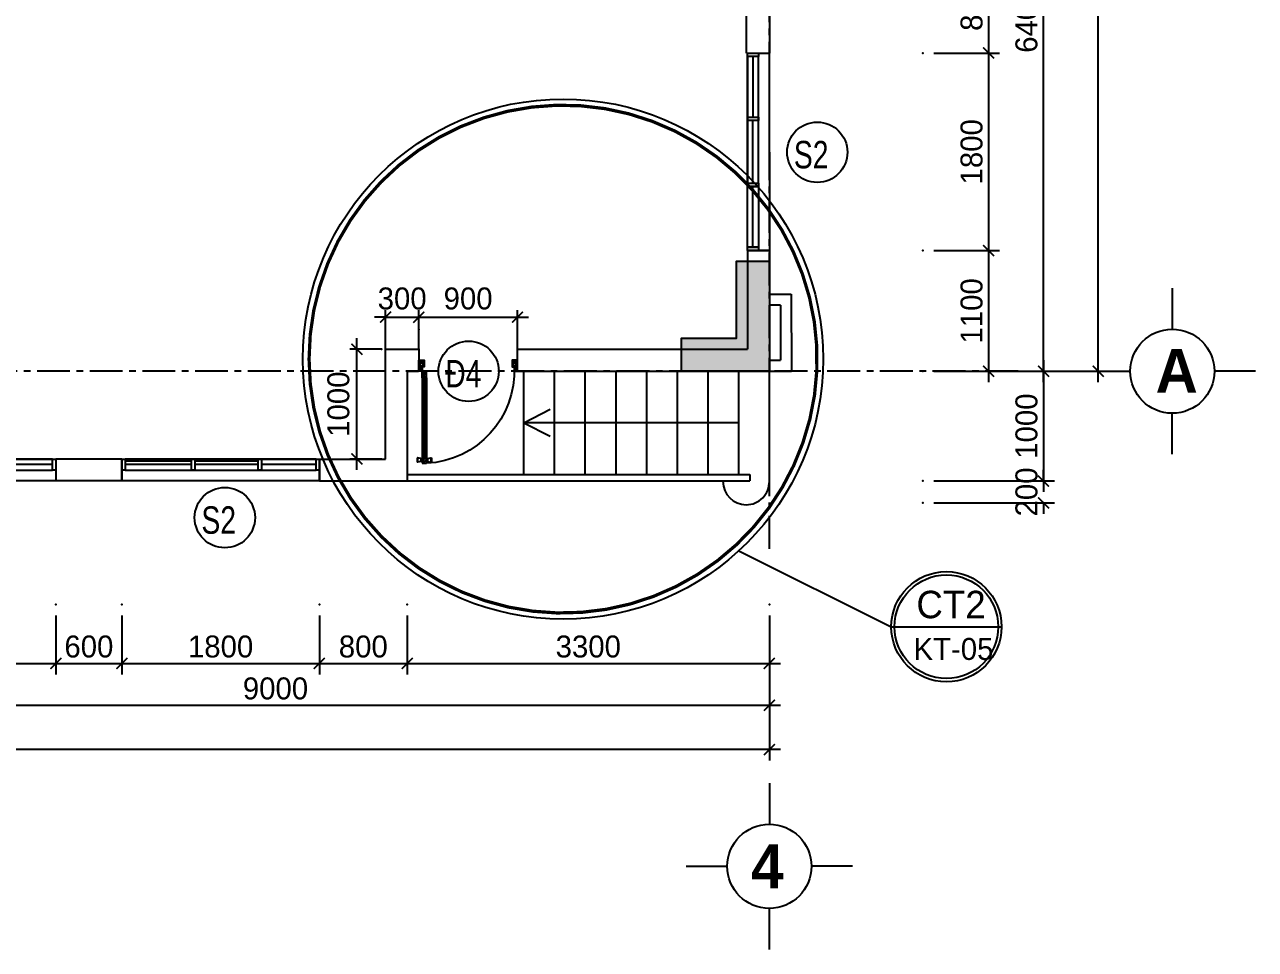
# Model space of a CAD drawing. Header units: inches. Extents: x -844707 to -690155, y -211546 to -175871.
# Drawn here: x -788605 to -777391, y -209661 to -201233 of the extents above; entities that cross this region are included whole.
import ezdxf

# ---------------------------------------------------------------- set-up
doc = ezdxf.new("R2010")
doc.units = ezdxf.units.IN
doc.header["$LTSCALE"] = 48
doc.header["$MEASUREMENT"] = 0
doc.linetypes.add('CENTER', pattern=[2, 1.25, -0.25, 0.25, -0.25])
for name, color, linetype in [('DWGSHARE.com-COT-DWGSHARE.com', 2, 'Continuous'), ('DWGSHARE.com-CUA-DWGSHARE.com', 231, 'Continuous'), ('DWGSHARE.com-DIM-DWGSHARE.com', 251, 'Continuous'), ('DWGSHARE.com-HATCH-DWGSHARE.com', 8, 'Continuous'), ('DWGSHARE.com-KTEN-DWGSHARE.com', 5, 'Continuous'), ('DWGSHARE.com-NET-DWGSHARE.com', 245, 'Continuous'), ('DWGSHARE.com-text-DWGSHARE.com', 3, 'Continuous'), ('DWGSHARE.com-truc-DWGSHARE.com', 250, 'CENTER'), ('DWGSHARE.com-TUONG-DWGSHARE.com', 7, 'Continuous'), ('DWGSHARE.com-V-DUNG-DWGSHARE.com', 44, 'Continuous')]:
    doc.layers.add(name, color=color, linetype=linetype)
doc.layers.add('DWGSHARE.com-DefPoints-DWGSHARE.com', color=7, linetype='Continuous', plot=False)
doc.styles.add('AVO-B', font='')
doc.styles.add('KTEN', font='', dxfattribs={"width": 0.9})
doc.styles.add('style4', font='')
doc.styles.add('VNI-AVO', font='')
doc.styles.get('AVO-B').set_extended_font_data('VNI-Avo', bold=True)
doc.styles.get('KTEN').set_extended_font_data('VNI-Helve-Condense')
doc.styles.get('style4').set_extended_font_data('VNI-Avo')
doc.styles.get('VNI-AVO').set_extended_font_data('VNI-Avo')
doc.dimstyles.new('100', dxfattribs={"dimscale": 0, "dimtxt": 200, "dimasz": 100, "dimexe": 65, "dimexo": 0, "dimgap": 65, "dimtad": 1, "dimdec": 0, "dimzin": 0, "dimdsep": 46, "dimtxsty": 'style4', "dimblk": 'ARCHTICK', "dimcen": 0.1, "dimdle": 100, "dimclrd": 256, "dimclre": 256, "dimclrt": 2, "dimadec": 0, "dimazin": 0, "dimtfac": 1, "dimtdec": 0, "dimtix": 1, "dimtmove": 2, "dimatfit": 3, "dimldrblk": 'ARCHTICK', "dimfxl": 1, "dimtolj": 1, "dimtzin": 0, "dimlwd": -1, "dimlwe": -1, "dimarcsym": 0})
doc.dimstyles.new('tl1-100', dxfattribs={"dimtxt": 200, "dimasz": 100, "dimexe": 100, "dimexo": 100, "dimgap": 50, "dimtad": 1, "dimdec": 0, "dimzin": 0, "dimdsep": 46, "dimtxsty": 'VNI-AVO', "dimblk": 'ARCHTICK', "dimcen": 1, "dimdle": 100, "dimclrd": 256, "dimclre": 256, "dimclrt": 2, "dimadec": 0, "dimazin": 0, "dimtfac": 1, "dimtdec": 0, "dimtix": 1, "dimtofl": 0, "dimtmove": 2, "dimatfit": 3, "dimldrblk": 'ARCHTICK', "dimfxl": 1, "dimtolj": 2, "dimtzin": 0, "dimarcsym": 0})

# ---------------------------------------------------------------- blocks, each defined once
blk = doc.blocks.new('D-01-900')
at = {"color": 1}
for p, q in [((-15, 889), (-15, 929)), ((-10, 929), (-15, 929)), ((20, 924), (-10, 929)), ((-10, 889), (-10, 929)), ((20, 894), (20, 924)), ((30, 919), (20, 919)), ((30, 899), (20, 899)), ((30, 879), (54, 939)), ((30, 879), (70, 902)), ((70, 919), (80, 919)), ((70, 899), (80, 899)), ((80, 924), (110, 929)), ((80, 894), (80, 924)), ((110, 889), (110, 929)), ((110, 929), (115, 929)), ((115, 889), (115, 929)), ((-10, 889), (-15, 889)), ((20, 894), (-10, 889)), ((80, 894), (110, 889)), ((110, 889), (115, 889)), ((30, 100), (54, 160)), ((30, 100), (70, 143)), ((30, 100), (0, 0)), ((0, 0), (50, 41)), ((900, 0), (850, 41)), ((870, 100), (900, 0))]:
    blk.add_line(p, q, dxfattribs=at)
at = {"color": 3}
for p, q in [((30, 939), (70, 939)), ((30, 879), (30, 939)), ((70, 879), (70, 939)), ((30, 879), (70, 879)), ((30, 160), (70, 160)), ((30, 160), (30, 100)), ((70, 160), (70, 100)), ((30, 100), (70, 100))]:
    blk.add_line(p, q, dxfattribs=at)
for p, q in [((30, 160), (30, 879)), ((50, 160), (50, 879)), ((60, 160), (60, 879)), ((70, 160), (70, 879))]:
    blk.add_line(p, q)
for points in [[(30, 60), (30, 100), (0, 100), (0, 0), (50, 0), (50, 60)], [(870, 60), (870, 100), (900, 100), (900, 0), (850, 0), (850, 60)]]:
    blk.add_lwpolyline(points, close=True, dxfattribs=at)
at = {"color": 1}
for centre, radius, start, end in [((34, 886), 42, 31.3101, 95.6269), ((39, 876), 24.2, 6.0418, 112.8937), ((30, 100), 840, 357.2706, 87.2706), ((50, 121), 34.3, 54.3272, 125.7567), ((24, 101), 39.4, 358.8582, 81.3705), ((-54, 8), 96.3, 355.3922, 56.0902), ((-13, 4), 41, 353.8612, 71.9572), ((954, 8), 96.3, 123.9098, 184.6078), ((913, 4), 41, 108.0428, 186.1388)]:
    blk.add_arc(centre, radius, start, end, dxfattribs=at)
blk = doc.blocks.new('_ArchTick')
at = {"color": 0, "linetype": 'ByBlock', "const_width": 0.15}
blk.add_lwpolyline([(-0.5, -0.5), (0.5, 0.5)], dxfattribs=at)
blk = doc.blocks.new('*D29')
at = {"layer": 'DWGSHARE.com-DefPoints-DWGSHARE.com', "color": 0, "transparency": 16777216}
for p in [(-790819, -206518), (-781819, -206518), (-790819, -207437)]:
    blk.add_point(p, dxfattribs=at)
at = {"layer": 'DWGSHARE.com-DIM-DWGSHARE.com', "lineweight": -2, "transparency": 16777216}
for p, q in [((-790819, -206618), (-790819, -207537)), ((-781819, -206618), (-781819, -207537)), ((-781719, -207437), (-790919, -207437))]:
    blk.add_line(p, q, dxfattribs=at)
at = {"layer": 'DWGSHARE.com-DIM-DWGSHARE.com', "lineweight": -2, "transparency": 16777216, "xscale": 100, "yscale": 100, "zscale": 100, "rotation": 180}
blk.add_blockref('_ArchTick', (-790819, -207437), dxfattribs=at)
at = {"layer": 'DWGSHARE.com-DIM-DWGSHARE.com', "lineweight": -2, "transparency": 16777216, "xscale": 100, "yscale": 100, "zscale": 100}
blk.add_blockref('_ArchTick', (-781819, -207437), dxfattribs=at)
at = {"layer": 'DWGSHARE.com-DIM-DWGSHARE.com', "color": 2, "transparency": 16777216, "insert": (-786319, -207284), "char_height": 200, "attachment_point": 5, "style": 'VNI-AVO'}
blk.add_mtext('\\A2;9000', dxfattribs=at)
blk = doc.blocks.new('*D32')
at = {"layer": 'DWGSHARE.com-DefPoints-DWGSHARE.com', "color": 0, "transparency": 16777216}
for p in [(-803819, -206518), (-781819, -206518), (-803819, -207840)]:
    blk.add_point(p, dxfattribs=at)
at = {"layer": 'DWGSHARE.com-DIM-DWGSHARE.com', "lineweight": -2, "transparency": 16777216}
for p, q in [((-803819, -206618), (-803819, -207940)), ((-781819, -206618), (-781819, -207940)), ((-803919, -207840), (-793236, -207840)), ((-781719, -207840), (-792402, -207840))]:
    blk.add_line(p, q, dxfattribs=at)
at = {"layer": 'DWGSHARE.com-DIM-DWGSHARE.com', "lineweight": -2, "transparency": 16777216, "xscale": 100, "yscale": 100, "zscale": 100, "rotation": 180}
blk.add_blockref('_ArchTick', (-803819, -207840), dxfattribs=at)
at = {"layer": 'DWGSHARE.com-DIM-DWGSHARE.com', "lineweight": -2, "transparency": 16777216, "xscale": 100, "yscale": 100, "zscale": 100}
blk.add_blockref('_ArchTick', (-781819, -207840), dxfattribs=at)
at = {"layer": 'DWGSHARE.com-DIM-DWGSHARE.com', "color": 2, "transparency": 16777216, "insert": (-792819, -207694), "char_height": 200, "attachment_point": 5, "style": 'VNI-AVO'}
blk.add_mtext('\\A2;22000', dxfattribs=at)
blk = doc.blocks.new('*D93')
at = {"layer": 'DWGSHARE.com-DefPoints-DWGSHARE.com', "color": 0, "transparency": 16777216}
for p in [(-780422, -197992), (-779322, -197992), (-780422, -204392)]:
    blk.add_point(p, dxfattribs=at)
at = {"layer": 'DWGSHARE.com-DIM-DWGSHARE.com', "lineweight": -2, "transparency": 16777216}
for p, q in [((-779322, -204492), (-779322, -197892)), ((-780322, -197992), (-779222, -197992)), ((-780322, -204392), (-779222, -204392))]:
    blk.add_line(p, q, dxfattribs=at)
at = {"layer": 'DWGSHARE.com-DIM-DWGSHARE.com', "lineweight": -2, "transparency": 16777216, "xscale": 100, "yscale": 100, "zscale": 100}
for p, rotation in [((-779322, -197992), 90), ((-779322, -204392), 270)]:
    blk.add_blockref('_ArchTick', p, dxfattribs=dict(at, rotation=rotation))
at = {"layer": 'DWGSHARE.com-DIM-DWGSHARE.com', "color": 2, "transparency": 16777216, "insert": (-779476, -201192), "char_height": 200, "attachment_point": 5, "rotation": 90, "style": 'VNI-AVO'}
blk.add_mtext('\\A2;6400', dxfattribs=at)
blk = doc.blocks.new('*D96')
at = {"layer": 'DWGSHARE.com-DefPoints-DWGSHARE.com', "color": 0, "transparency": 16777216}
for p in [(-780422, -181992), (-778822, -181992), (-780422, -204392)]:
    blk.add_point(p, dxfattribs=at)
at = {"layer": 'DWGSHARE.com-DIM-DWGSHARE.com', "lineweight": -2, "transparency": 16777216}
for p, q in [((-780322, -181992), (-778722, -181992)), ((-778822, -204492), (-778822, -181892)), ((-780322, -204392), (-778722, -204392))]:
    blk.add_line(p, q, dxfattribs=at)
at = {"layer": 'DWGSHARE.com-DIM-DWGSHARE.com', "lineweight": -2, "transparency": 16777216, "xscale": 100, "yscale": 100, "zscale": 100}
for p, rotation in [((-778822, -181992), 90), ((-778822, -204392), 270)]:
    blk.add_blockref('_ArchTick', p, dxfattribs=dict(at, rotation=rotation))
at = {"layer": 'DWGSHARE.com-DIM-DWGSHARE.com', "color": 2, "transparency": 16777216, "insert": (-778976, -193192), "char_height": 200, "attachment_point": 5, "rotation": 90, "style": 'VNI-AVO'}
blk.add_mtext('\\A2;22400', dxfattribs=at)
blk = doc.blocks.new('*D98')
at = {"layer": 'DWGSHARE.com-DefPoints-DWGSHARE.com', "color": 0, "transparency": 16777216}
for p in [(-780422, -204392), (-780422, -205392), (-779322, -205392)]:
    blk.add_point(p, dxfattribs=at)
at = {"layer": 'DWGSHARE.com-DIM-DWGSHARE.com', "lineweight": -2, "transparency": 16777216}
for p, q in [((-779322, -204292), (-779322, -205492)), ((-780322, -204392), (-779222, -204392)), ((-780322, -205392), (-779222, -205392))]:
    blk.add_line(p, q, dxfattribs=at)
at = {"layer": 'DWGSHARE.com-DIM-DWGSHARE.com', "lineweight": -2, "transparency": 16777216, "xscale": 100, "yscale": 100, "zscale": 100}
for p, rotation in [((-779322, -204392), 90), ((-779322, -205392), 270)]:
    blk.add_blockref('_ArchTick', p, dxfattribs=dict(at, rotation=rotation))
at = {"layer": 'DWGSHARE.com-DIM-DWGSHARE.com', "color": 2, "transparency": 16777216, "insert": (-779476, -204892), "char_height": 200, "attachment_point": 5, "rotation": 90, "style": 'VNI-AVO'}
blk.add_mtext('\\A2;1000', dxfattribs=at)
blk = doc.blocks.new('*D104')
at = {"layer": 'DWGSHARE.com-DefPoints-DWGSHARE.com', "color": 0, "transparency": 16777216}
for p in [(-780422, -200642), (-780422, -201492), (-779822, -201492)]:
    blk.add_point(p, dxfattribs=at)
at = {"layer": 'DWGSHARE.com-DIM-DWGSHARE.com', "lineweight": -2, "transparency": 16777216}
for p, q in [((-779822, -200542), (-779822, -201592)), ((-780322, -200642), (-779722, -200642)), ((-780322, -201492), (-779722, -201492))]:
    blk.add_line(p, q, dxfattribs=at)
at = {"layer": 'DWGSHARE.com-DIM-DWGSHARE.com', "lineweight": -2, "transparency": 16777216, "xscale": 100, "yscale": 100, "zscale": 100}
for p, rotation in [((-779822, -200642), 90), ((-779822, -201492), 270)]:
    blk.add_blockref('_ArchTick', p, dxfattribs=dict(at, rotation=rotation))
at = {"layer": 'DWGSHARE.com-DIM-DWGSHARE.com', "color": 2, "transparency": 16777216, "insert": (-779976, -201067), "char_height": 200, "attachment_point": 5, "rotation": 90, "style": 'VNI-AVO'}
blk.add_mtext('\\A2;850', dxfattribs=at)
blk = doc.blocks.new('*D105')
at = {"layer": 'DWGSHARE.com-DefPoints-DWGSHARE.com', "color": 0, "transparency": 16777216}
for p in [(-780422, -203292), (-780422, -204392), (-779822, -204392)]:
    blk.add_point(p, dxfattribs=at)
at = {"layer": 'DWGSHARE.com-DIM-DWGSHARE.com', "lineweight": -2, "transparency": 16777216}
for p, q in [((-780322, -203292), (-779722, -203292)), ((-779822, -203192), (-779822, -204492)), ((-780322, -204392), (-779722, -204392))]:
    blk.add_line(p, q, dxfattribs=at)
at = {"layer": 'DWGSHARE.com-DIM-DWGSHARE.com', "lineweight": -2, "transparency": 16777216, "xscale": 100, "yscale": 100, "zscale": 100}
for p, rotation in [((-779822, -203292), 90), ((-779822, -204392), 270)]:
    blk.add_blockref('_ArchTick', p, dxfattribs=dict(at, rotation=rotation))
at = {"layer": 'DWGSHARE.com-DIM-DWGSHARE.com', "color": 2, "transparency": 16777216, "insert": (-779976, -203842), "char_height": 200, "attachment_point": 5, "rotation": 90, "style": 'VNI-AVO'}
blk.add_mtext('\\A2;1100', dxfattribs=at)
blk = doc.blocks.new('*D110')
at = {"layer": 'DWGSHARE.com-DefPoints-DWGSHARE.com', "color": 0, "transparency": 16777216}
for p in [(-780422, -201492), (-780422, -203292), (-779822, -203292)]:
    blk.add_point(p, dxfattribs=at)
at = {"layer": 'DWGSHARE.com-DIM-DWGSHARE.com', "lineweight": -2, "transparency": 16777216}
for p, q in [((-779822, -201392), (-779822, -203392)), ((-780322, -201492), (-779722, -201492)), ((-780322, -203292), (-779722, -203292))]:
    blk.add_line(p, q, dxfattribs=at)
at = {"layer": 'DWGSHARE.com-DIM-DWGSHARE.com', "lineweight": -2, "transparency": 16777216, "xscale": 100, "yscale": 100, "zscale": 100}
for p, rotation in [((-779822, -201492), 90), ((-779822, -203292), 270)]:
    blk.add_blockref('_ArchTick', p, dxfattribs=dict(at, rotation=rotation))
at = {"layer": 'DWGSHARE.com-DIM-DWGSHARE.com', "color": 2, "transparency": 16777216, "insert": (-779976, -202392), "char_height": 200, "attachment_point": 5, "rotation": 90, "style": 'VNI-AVO'}
blk.add_mtext('\\A2;1800', dxfattribs=at)
blk = doc.blocks.new('*D111')
at = {"layer": 'DWGSHARE.com-DefPoints-DWGSHARE.com', "color": 0, "transparency": 16777216}
for p in [(-780422, -205392), (-780422, -205592), (-779322, -205592)]:
    blk.add_point(p, dxfattribs=at)
at = {"layer": 'DWGSHARE.com-DIM-DWGSHARE.com', "lineweight": -2, "transparency": 16777216}
for p, q in [((-779322, -205392), (-779322, -205292)), ((-780322, -205392), (-779222, -205392)), ((-780322, -205592), (-779222, -205592)), ((-779322, -205592), (-779322, -205692))]:
    blk.add_line(p, q, dxfattribs=at)
at = {"layer": 'DWGSHARE.com-DIM-DWGSHARE.com', "lineweight": -2, "transparency": 16777216, "xscale": 100, "yscale": 100, "zscale": 100}
for p, rotation in [((-779322, -205392), 270), ((-779322, -205592), 90)]:
    blk.add_blockref('_ArchTick', p, dxfattribs=dict(at, rotation=rotation))
at = {"layer": 'DWGSHARE.com-DIM-DWGSHARE.com', "color": 2, "transparency": 16777216, "insert": (-779476, -205492), "char_height": 200, "attachment_point": 5, "rotation": 90, "style": 'VNI-AVO'}
blk.add_mtext('\\A2;200', dxfattribs=at)
blk = doc.blocks.new('*D115')
at = {"layer": 'DWGSHARE.com-DefPoints-DWGSHARE.com', "color": 0, "transparency": 16777216}
for p in [(-787719, -206518), (-785919, -206518), (-785919, -207055)]:
    blk.add_point(p, dxfattribs=at)
at = {"layer": 'DWGSHARE.com-DIM-DWGSHARE.com', "lineweight": -2, "transparency": 16777216}
for p, q in [((-787719, -206618), (-787719, -207155)), ((-785919, -206618), (-785919, -207155)), ((-787819, -207055), (-785819, -207055))]:
    blk.add_line(p, q, dxfattribs=at)
at = {"layer": 'DWGSHARE.com-DIM-DWGSHARE.com', "lineweight": -2, "transparency": 16777216, "xscale": 100, "yscale": 100, "zscale": 100, "rotation": 180}
blk.add_blockref('_ArchTick', (-787719, -207055), dxfattribs=at)
at = {"layer": 'DWGSHARE.com-DIM-DWGSHARE.com', "lineweight": -2, "transparency": 16777216, "xscale": 100, "yscale": 100, "zscale": 100}
blk.add_blockref('_ArchTick', (-785919, -207055), dxfattribs=at)
at = {"layer": 'DWGSHARE.com-DIM-DWGSHARE.com', "color": 2, "transparency": 16777216, "insert": (-786819, -206902), "char_height": 200, "attachment_point": 5, "style": 'VNI-AVO'}
blk.add_mtext('\\A2;1800', dxfattribs=at)
blk = doc.blocks.new('*D116')
at = {"layer": 'DWGSHARE.com-DefPoints-DWGSHARE.com', "color": 0, "transparency": 16777216}
for p in [(-785919, -206518), (-785119, -206518), (-785119, -207055)]:
    blk.add_point(p, dxfattribs=at)
at = {"layer": 'DWGSHARE.com-DIM-DWGSHARE.com', "lineweight": -2, "transparency": 16777216}
for p, q in [((-785919, -206618), (-785919, -207155)), ((-785119, -206618), (-785119, -207155)), ((-786019, -207055), (-785019, -207055))]:
    blk.add_line(p, q, dxfattribs=at)
at = {"layer": 'DWGSHARE.com-DIM-DWGSHARE.com', "lineweight": -2, "transparency": 16777216, "xscale": 100, "yscale": 100, "zscale": 100, "rotation": 180}
blk.add_blockref('_ArchTick', (-785919, -207055), dxfattribs=at)
at = {"layer": 'DWGSHARE.com-DIM-DWGSHARE.com', "lineweight": -2, "transparency": 16777216, "xscale": 100, "yscale": 100, "zscale": 100}
blk.add_blockref('_ArchTick', (-785119, -207055), dxfattribs=at)
at = {"layer": 'DWGSHARE.com-DIM-DWGSHARE.com', "color": 2, "transparency": 16777216, "insert": (-785519, -206902), "char_height": 200, "attachment_point": 5, "style": 'VNI-AVO'}
blk.add_mtext('\\A2;800', dxfattribs=at)
blk = doc.blocks.new('*D117')
at = {"layer": 'DWGSHARE.com-DefPoints-DWGSHARE.com', "color": 0, "transparency": 16777216}
for p in [(-785119, -206518), (-781819, -206518), (-781819, -207055)]:
    blk.add_point(p, dxfattribs=at)
at = {"layer": 'DWGSHARE.com-DIM-DWGSHARE.com', "lineweight": -2, "transparency": 16777216}
for p, q in [((-785119, -206618), (-785119, -207155)), ((-781819, -206618), (-781819, -207155)), ((-785219, -207055), (-781719, -207055))]:
    blk.add_line(p, q, dxfattribs=at)
at = {"layer": 'DWGSHARE.com-DIM-DWGSHARE.com', "lineweight": -2, "transparency": 16777216, "xscale": 100, "yscale": 100, "zscale": 100, "rotation": 180}
blk.add_blockref('_ArchTick', (-785119, -207055), dxfattribs=at)
at = {"layer": 'DWGSHARE.com-DIM-DWGSHARE.com', "lineweight": -2, "transparency": 16777216, "xscale": 100, "yscale": 100, "zscale": 100}
blk.add_blockref('_ArchTick', (-781819, -207055), dxfattribs=at)
at = {"layer": 'DWGSHARE.com-DIM-DWGSHARE.com', "color": 2, "transparency": 16777216, "insert": (-783469, -206902), "char_height": 200, "attachment_point": 5, "style": 'VNI-AVO'}
blk.add_mtext('\\A2;3300', dxfattribs=at)
blk = doc.blocks.new('*D206')
at = {"layer": 'DWGSHARE.com-DefPoints-DWGSHARE.com', "color": 0, "transparency": 16777216}
for p in [(-790119, -206518), (-788319, -206518), (-788319, -207055)]:
    blk.add_point(p, dxfattribs=at)
at = {"layer": 'DWGSHARE.com-DIM-DWGSHARE.com', "lineweight": -2, "transparency": 16777216}
for p, q in [((-790119, -206618), (-790119, -207155)), ((-788319, -206618), (-788319, -207155)), ((-790219, -207055), (-788219, -207055))]:
    blk.add_line(p, q, dxfattribs=at)
at = {"layer": 'DWGSHARE.com-DIM-DWGSHARE.com', "lineweight": -2, "transparency": 16777216, "xscale": 100, "yscale": 100, "zscale": 100, "rotation": 180}
blk.add_blockref('_ArchTick', (-790119, -207055), dxfattribs=at)
at = {"layer": 'DWGSHARE.com-DIM-DWGSHARE.com', "lineweight": -2, "transparency": 16777216, "xscale": 100, "yscale": 100, "zscale": 100}
blk.add_blockref('_ArchTick', (-788319, -207055), dxfattribs=at)
at = {"layer": 'DWGSHARE.com-DIM-DWGSHARE.com', "color": 2, "transparency": 16777216, "insert": (-789219, -206902), "char_height": 200, "attachment_point": 5, "style": 'VNI-AVO'}
blk.add_mtext('\\A2;1800', dxfattribs=at)
blk = doc.blocks.new('*D207')
at = {"layer": 'DWGSHARE.com-DefPoints-DWGSHARE.com', "color": 0, "transparency": 16777216}
for p in [(-788319, -206518), (-787719, -206518), (-787719, -207055)]:
    blk.add_point(p, dxfattribs=at)
at = {"layer": 'DWGSHARE.com-DIM-DWGSHARE.com', "lineweight": -2, "transparency": 16777216}
for p, q in [((-788319, -206618), (-788319, -207155)), ((-787719, -206618), (-787719, -207155)), ((-788419, -207055), (-787619, -207055))]:
    blk.add_line(p, q, dxfattribs=at)
at = {"layer": 'DWGSHARE.com-DIM-DWGSHARE.com', "lineweight": -2, "transparency": 16777216, "xscale": 100, "yscale": 100, "zscale": 100, "rotation": 180}
blk.add_blockref('_ArchTick', (-788319, -207055), dxfattribs=at)
at = {"layer": 'DWGSHARE.com-DIM-DWGSHARE.com', "lineweight": -2, "transparency": 16777216, "xscale": 100, "yscale": 100, "zscale": 100}
blk.add_blockref('_ArchTick', (-787719, -207055), dxfattribs=at)
at = {"layer": 'DWGSHARE.com-DIM-DWGSHARE.com', "color": 2, "transparency": 16777216, "insert": (-788019, -206902), "char_height": 200, "attachment_point": 5, "style": 'VNI-AVO'}
blk.add_mtext('\\A2;600', dxfattribs=at)
blk = doc.blocks.new('*D426')
at = {"layer": 'DWGSHARE.com-DefPoints-DWGSHARE.com', "color": 0, "transparency": 16777216}
for p in [(-785014, -203899), (-785316, -204192), (-785014, -204192)]:
    blk.add_point(p, dxfattribs=at)
at = {"layer": 'DWGSHARE.com-DIM-DWGSHARE.com', "transparency": 16777216}
for p, q in [((-785316, -204192), (-785316, -203834)), ((-785014, -204192), (-785014, -203834)), ((-785316, -203899), (-785416, -203899)), ((-785316, -203899), (-785014, -203899)), ((-785014, -203899), (-784914, -203899))]:
    blk.add_line(p, q, dxfattribs=at)
at = {"layer": 'DWGSHARE.com-DIM-DWGSHARE.com', "transparency": 16777216, "xscale": 100, "yscale": 100, "zscale": 100}
blk.add_blockref('_ArchTick', (-785316, -203899), dxfattribs=at)
at = {"layer": 'DWGSHARE.com-DIM-DWGSHARE.com', "transparency": 16777216, "xscale": 100, "yscale": 100, "zscale": 100, "rotation": 180}
blk.add_blockref('_ArchTick', (-785014, -203899), dxfattribs=at)
at = {"layer": 'DWGSHARE.com-DIM-DWGSHARE.com', "color": 2, "transparency": 16777216, "insert": (-785165, -203730), "char_height": 200, "attachment_point": 5, "style": 'style4'}
blk.add_mtext('\\A1;300', dxfattribs=at)
blk = doc.blocks.new('*D427')
at = {"layer": 'DWGSHARE.com-DefPoints-DWGSHARE.com', "color": 0, "transparency": 16777216}
for p in [(-784114, -203899), (-785014, -204013), (-784114, -204192)]:
    blk.add_point(p, dxfattribs=at)
at = {"layer": 'DWGSHARE.com-DIM-DWGSHARE.com', "transparency": 16777216}
for p, q in [((-785014, -204013), (-785014, -203834)), ((-784114, -204192), (-784114, -203834)), ((-785114, -203899), (-784014, -203899))]:
    blk.add_line(p, q, dxfattribs=at)
at = {"layer": 'DWGSHARE.com-DIM-DWGSHARE.com', "transparency": 16777216, "xscale": 100, "yscale": 100, "zscale": 100, "rotation": 180}
blk.add_blockref('_ArchTick', (-785014, -203899), dxfattribs=at)
at = {"layer": 'DWGSHARE.com-DIM-DWGSHARE.com', "transparency": 16777216, "xscale": 100, "yscale": 100, "zscale": 100}
blk.add_blockref('_ArchTick', (-784114, -203899), dxfattribs=at)
at = {"layer": 'DWGSHARE.com-DIM-DWGSHARE.com', "color": 2, "transparency": 16777216, "insert": (-784564, -203730), "char_height": 200, "attachment_point": 5, "style": 'style4'}
blk.add_mtext('\\A1;900', dxfattribs=at)
blk = doc.blocks.new('*D428')
at = {"layer": 'DWGSHARE.com-DefPoints-DWGSHARE.com', "color": 0, "transparency": 16777216}
for p in [(-785577, -204192), (-785352, -204192), (-785352, -205192)]:
    blk.add_point(p, dxfattribs=at)
at = {"layer": 'DWGSHARE.com-DIM-DWGSHARE.com', "transparency": 16777216}
for p, q in [((-785352, -204192), (-785642, -204192)), ((-785577, -205292), (-785577, -204092)), ((-785352, -205192), (-785642, -205192))]:
    blk.add_line(p, q, dxfattribs=at)
at = {"layer": 'DWGSHARE.com-DIM-DWGSHARE.com', "transparency": 16777216, "xscale": 100, "yscale": 100, "zscale": 100}
for p, rotation in [((-785577, -204192), 90), ((-785577, -205192), 270)]:
    blk.add_blockref('_ArchTick', p, dxfattribs=dict(at, rotation=rotation))
at = {"layer": 'DWGSHARE.com-DIM-DWGSHARE.com', "color": 2, "transparency": 16777216, "insert": (-785745, -204692), "char_height": 200, "attachment_point": 5, "rotation": 90, "style": 'style4'}
blk.add_mtext('\\A1;1000', dxfattribs=at)

msp = doc.modelspace()

# ---------------------------------------------------------------- hatches: boundary and pattern name
at = {"layer": 'DWGSHARE.com-COT-DWGSHARE.com'}
msp.add_hatch(color=256, dxfattribs=at).paths.add_polyline_path([(-782619.6, -204389.7), (-782619.6, -204089.7), (-782119.5, -204089.7), (-782119.5, -203390), (-781819.5, -203390), (-781819.5, -204390)])

# ---------------------------------------------------------------- linework, layer by layer
msp.add_lwpolyline([(-782619.6, -204389.7), (-782619.6, -204089.7), (-782119.5, -204089.7), (-782119.5, -203390), (-781819.5, -203390), (-781819.5, -204390)], close=True, dxfattribs=at)
at = {"layer": 'DWGSHARE.com-CUA-DWGSHARE.com'}
for centre in [(-781382.6, -202396), (-784559.2, -204392.1), (-786780.5, -205726.3)]:
    msp.add_circle(centre, 275, dxfattribs=at)
at = {"layer": 'DWGSHARE.com-DIM-DWGSHARE.com'}
for p, q in [((-778148.1, -203635), (-778148.1, -204009)), ((-778905.1, -204392), (-778531.1, -204392)), ((-777391.1, -204392), (-777765.1, -204392)), ((-784056.5, -204862), (-783816.1, -204738.8)), ((-782096.5, -204862), (-784056.5, -204862)), ((-784056.5, -204862), (-783816.1, -204985.2)), ((-778148.1, -205149), (-778148.1, -204775)), ((-782096.2, -206027.3), (-780708.5, -206720.6)), ((-780708.5, -206720.6), (-779704, -206720.6)), ((-781819.5, -208147.1), (-781819.5, -208521.1)), ((-782576.5, -208904.1), (-782202.5, -208904.1)), ((-781062.5, -208904.1), (-781436.5, -208904.1)), ((-781819.5, -209661.1), (-781819.5, -209287.1))]:
    msp.add_line(p, q, dxfattribs=at)
for centre, radius in [((-783698.8, -204281.2), 2370.1), ((-778148.1, -204392), 383), ((-781819.5, -208904.1), 383)]:
    msp.add_circle(centre, radius, dxfattribs=at)
at = {"layer": 'DWGSHARE.com-KTEN-DWGSHARE.com', "const_width": 29.7}
msp.add_lwpolyline([(-786013.1, -204281.2, -0.4635383), (-783317.7, -201998.5, -2.1573191), (-786013.1, -204281.2, 0)], format="xyb", dxfattribs=at)
at = {"layer": 'DWGSHARE.com-NET-DWGSHARE.com'}
for p, q in [((-781969.4, -201522.2), (-781969.4, -202077)), ((-781969.2, -202677), (-781969.3, -202107.2)), ((-781969.3, -203262), (-781969.1, -202707.2)), ((-784056.5, -205331.9), (-784056.5, -204392.1)), ((-783776.5, -205331.9), (-783776.5, -204392.1)), ((-783496.5, -205331.9), (-783496.5, -204392.1)), ((-783216.5, -205331.9), (-783216.5, -204392.1)), ((-782936.5, -205331.9), (-782936.5, -204392.1)), ((-782656.5, -205331.9), (-782656.5, -204392.1)), ((-782376.5, -205331.9), (-782376.5, -204392.1)), ((-782096.5, -205331.9), (-782096.5, -204392.1)), ((-781819.5, -205391.9), (-781819.5, -204392.1)), ((-788349.5, -205242), (-788846.3, -205242)), ((-788349.5, -205212.1), (-788349.5, -205212.1)), ((-787084.8, -205211.9), (-787689.2, -205211.9)), ((-787084.8, -205241.9), (-787689.2, -205241.9)), ((-786476.4, -205212), (-787054.6, -205211.9)), ((-786476.4, -205242), (-787054.6, -205241.9)), ((-785949.5, -205242), (-786446.3, -205242)), ((-785949.5, -205212.1), (-785949.5, -205212.1)), ((-785116.5, -205331.9), (-781996.5, -205331.9)), ((-785116.5, -205391.9), (-781996.5, -205391.9)), ((-781996.5, -205331.9), (-781996.5, -205391.9))]:
    msp.add_line(p, q, dxfattribs=at)
for points in [[(-782019.7, -201492), (-781819.7, -201492), (-781819.5, -203292.1), (-782019.5, -203292.1)], [(-781919.1, -201492), (-781919.1, -201522.2), (-782019.5, -201522.2), (-782019.5, -201492)], [(-782019.5, -201522.2), (-782019.3, -202677), (-781919.1, -202677), (-781919.3, -201522.2)], [(-781919.1, -202077), (-781919.1, -202107.2), (-782019.5, -202107.2), (-782019.5, -202077)], [(-781919.1, -202677), (-781919.1, -202707.2), (-782019.5, -202707.2), (-782019.5, -202677)], [(-782019.5, -202707.2), (-781919.1, -202707.2), (-781919.1, -203262), (-782019.5, -203262)], [(-782019.5, -203292.1), (-782019.5, -203262), (-781919.1, -203262), (-781919.1, -203292.1)], [(-788319.4, -205391.9), (-790119.4, -205391.9), (-790119.4, -205191.9), (-788319.4, -205191.9)], [(-788349.5, -205191.9), (-790089.2, -205191.9), (-790089.2, -205292.3), (-788349.5, -205292.3)], [(-788319.4, -205292.3), (-788349.5, -205292.3), (-788349.5, -205191.9), (-788319.4, -205191.9)], [(-787689.2, -205292.3), (-787719.4, -205292.3), (-787719.4, -205191.9), (-787689.2, -205191.9)], [(-785919.4, -205391.9), (-787719.4, -205391.9), (-787719.4, -205191.9), (-785919.4, -205191.9)], [(-785949.5, -205191.9), (-787689.2, -205191.9), (-787689.2, -205292.3), (-785949.5, -205292.3)], [(-787054.6, -205292.3), (-787084.8, -205292.3), (-787084.8, -205191.9), (-787054.6, -205191.9)], [(-786446.3, -205292.3), (-786476.4, -205292.3), (-786476.4, -205191.9), (-786446.3, -205191.9)], [(-785919.4, -205292.3), (-785949.5, -205292.3), (-785949.5, -205191.9), (-785919.4, -205191.9)]]:
    msp.add_lwpolyline(points, close=True, dxfattribs=at)
for centre, radius, start, end in [((-782029.5, -205395.3), 213, 180, 270), ((-782029.9, -205397.9), 210.5, 270.12033, 0.69236)]:
    msp.add_arc(centre, radius, start, end, dxfattribs=at)
at = {"layer": 'DWGSHARE.com-truc-DWGSHARE.com', "ltscale": 5}
for p, q in [((-781819.5, -206009.4), (-781819.5, -182151.4)), ((-779551.7, -204392.1), (-805790.7, -204392.1)), ((-779551.7, -204392.1), (-805790.7, -204392.1))]:
    msp.add_line(p, q, dxfattribs=at)
at = {"layer": 'DWGSHARE.com-TUONG-DWGSHARE.com'}
for p, q in [((-782026.3, -201492.1), (-782026.3, -200642.1)), ((-781819.3, -200642.1), (-781819.3, -201492.1)), ((-782019.5, -201492.1), (-781819.5, -201492.1)), ((-782019.5, -203292.1), (-782019.5, -204192.1)), ((-782019.5, -203292.1), (-781819.5, -203292.1)), ((-782019.5, -203292.1), (-782019.5, -204192.1)), ((-781819.5, -203292.1), (-781819.5, -204392.1)), ((-781819.5, -203292.1), (-781819.5, -204392.1)), ((-781819.1, -203690), (-781619.1, -203690)), ((-781619.1, -203690), (-781619, -204390)), ((-781719.1, -203790), (-781819.1, -203790)), ((-781719.1, -203790), (-781719.1, -204290)), ((-785316.5, -204192.1), (-785014.1, -204192.1)), ((-785316.5, -205191.9), (-785316.5, -204192.1)), ((-785014.1, -204192.1), (-785014.1, -204391.4)), ((-784113.9, -204392.1), (-784113.9, -204192.1)), ((-784113.9, -204192.1), (-782019.5, -204192.1)), ((-781819.2, -204290), (-781719.1, -204290)), ((-785116.5, -204392.1), (-785016.5, -204392.1)), ((-785116.5, -205391.9), (-785116.5, -204392.1)), ((-784113.9, -204392.1), (-781819.5, -204392.1)), ((-781819.2, -204390), (-781619, -204390)), ((-787719.4, -205191.9), (-788319.4, -205191.9)), ((-788319.4, -205191.9), (-788319.4, -205391.9)), ((-788319.4, -205191.9), (-788319.4, -205391.9)), ((-787719.4, -205191.9), (-787719.4, -205391.9)), ((-787719.4, -205191.9), (-787719.4, -205391.9)), ((-785919.4, -205191.9), (-785316.5, -205191.9)), ((-785919.4, -205191.9), (-785919.4, -205391.9)), ((-785919.4, -205191.9), (-785919.4, -205391.9)), ((-785919.4, -205391.9), (-785919.4, -205191.9)), ((-787719.4, -205391.9), (-788319.4, -205391.9)), ((-785919.4, -205391.9), (-785120.2, -205391.9)), ((-785919.4, -205391.9), (-785116.5, -205391.9))]:
    msp.add_line(p, q, dxfattribs=at)
at = {"layer": 'DWGSHARE.com-V-DUNG-DWGSHARE.com'}
msp.add_line((-780708.5, -206720.4), (-779704, -206720.4), dxfattribs=at)
for radius in [502.2, 472.2]:
    msp.add_circle((-780206.2, -206720.6), radius, dxfattribs=at)

# ---------------------------------------------------------------- block references
at = {"layer": 'DWGSHARE.com-HATCH-DWGSHARE.com', "xscale": -1, "rotation": 180}
msp.add_blockref('D-01-900', (-785013.9, -204292.1), dxfattribs=at)

# ---------------------------------------------------------------- texts
at = {"layer": 'DWGSHARE.com-CUA-DWGSHARE.com', "style": 'KTEN', "width": 0.9}
for s, p in [('S2', (-781595.8, -202542.7)), ('Ñ4', (-784772.4, -204538.8)), ('S2', (-786993.7, -205873))]:
    msp.add_text(s, height=250, dxfattribs=at).set_placement(p)
at = {"layer": 'DWGSHARE.com-text-DWGSHARE.com', "color": 3, "style": 'AVO-B'}
for s, p in [('A', (-778301.1, -204588.3)), ('4', (-781986, -209104.9))]:
    msp.add_text(s, height=400, dxfattribs=at).set_placement(p)
at = {"layer": 'DWGSHARE.com-text-DWGSHARE.com', "style": 'VNI-AVO'}
for s, height, p in [('CT2', 250, (-780479.5, -206642.9)), ('KT-05', 200, (-780506.1, -207023.1))]:
    msp.add_text(s, height=height, dxfattribs=at).set_placement(p)

# ---------------------------------------------------------------- dimensions: what is measured, and where the dimension line sits
at = {"layer": 'DWGSHARE.com-DIM-DWGSHARE.com'}
for base, p1, p2, angle, picture, middle in [((-778822.2, -181991.8), (-780422.2, -204392), (-780422.2, -181991.8), 270, '*D96', (-778975.7, -193191.9)), ((-779322.2, -197992), (-780422.2, -204392), (-780422.2, -197992), 270, '*D93', (-779475.7, -201192)), ((-779822.2, -201492), (-780422.2, -200642), (-780422.2, -201492), 270, '*D104', (-779975.7, -201067)), ((-779822.2, -203292), (-780422.2, -201492), (-780422.2, -203292), 90, '*D110', (-779975.7, -202392)), ((-779822.2, -204392), (-780422.2, -203292), (-780422.2, -204392), 270, '*D105', (-779975.7, -203842)), ((-779322.2, -205392), (-780422.2, -204392), (-780422.2, -205392), 90, '*D98', (-779475.7, -204892)), ((-779322.2, -205591.9), (-780422.2, -205392), (-780422.2, -205591.9), 90, '*D111', (-779475.7, -205492))]:
    dim = msp.add_linear_dim(base=base, p1=p1, p2=p2, angle=angle, dimstyle='tl1-100', dxfattribs=at)
    dim.commit()
    dim.dimension.update_dxf_attribs({"geometry": picture, "text_midpoint": middle})
dim = msp.add_linear_dim(base=(-785014.1, -203898.5), p1=(-785316.5, -204192.1), p2=(-785014.1, -204192.1), text='300', dimstyle='100', override={"dimscale": 1}, dxfattribs=at)
dim.commit()
dim.dimension.update_dxf_attribs({"geometry": '*D426', "text_midpoint": (-785165.3, -203730)})
dim = msp.add_linear_dim(base=(-784113.9, -203898.5), p1=(-785014.1, -204012.8), p2=(-784113.9, -204192.1), dimstyle='100', override={"dimscale": 1}, dxfattribs=at)
dim.commit()
dim.dimension.update_dxf_attribs({"geometry": '*D427', "text_midpoint": (-784564, -203730)})
for base, p1, p2, angle, dimstyle, override, picture, middle in [((-785576.9, -204192.1), (-785352.3, -205191.9), (-785352.3, -204192.1), 90, '100', {"dimscale": 1}, '*D428', (-785745.4, -204692)), ((-790819.5, -207437), (-781819.5, -206517.5), (-790819.5, -206517.5), 180, 'tl1-100', {"dimtmove": 1}, '*D29', (-786319.5, -207283.5))]:
    dim = msp.add_linear_dim(base=base, p1=p1, p2=p2, angle=angle, dimstyle=dimstyle, override=override, dxfattribs=at)
    dim.commit()
    dim.dimension.update_dxf_attribs({"geometry": picture, "text_midpoint": middle})
dim = msp.add_linear_dim(base=(-803819.5, -207839.7), p1=(-781819.5, -206517.5), p2=(-803819.5, -206517.5), angle=180, dimstyle='tl1-100', dxfattribs=at)
dim.commit()
dim.dimension.update_dxf_attribs({"geometry": '*D32', "text_midpoint": (-792819.5, -207694.3), "dimtype": 160})
for base, p1, p2, picture, middle in [((-788319.4, -207055), (-790119.4, -206517.5), (-788319.4, -206517.5), '*D206', (-789219.4, -206901.5)), ((-787719.4, -207055), (-788319.4, -206517.5), (-787719.4, -206517.5), '*D207', (-788019.4, -206901.5)), ((-785919.4, -207055), (-787719.4, -206517.5), (-785919.4, -206517.5), '*D115', (-786819.4, -206901.5)), ((-785119.2, -207055), (-785919.4, -206517.5), (-785119.2, -206517.5), '*D116', (-785519.3, -206901.5)), ((-781819.5, -207055), (-785119.2, -206517.5), (-781819.5, -206517.5), '*D117', (-783469.3, -206901.5))]:
    dim = msp.add_linear_dim(base=base, p1=p1, p2=p2, dimstyle='tl1-100', dxfattribs=at)
    dim.commit()
    dim.dimension.update_dxf_attribs({"geometry": picture, "text_midpoint": middle})

doc.saveas('drawing.dxf')
